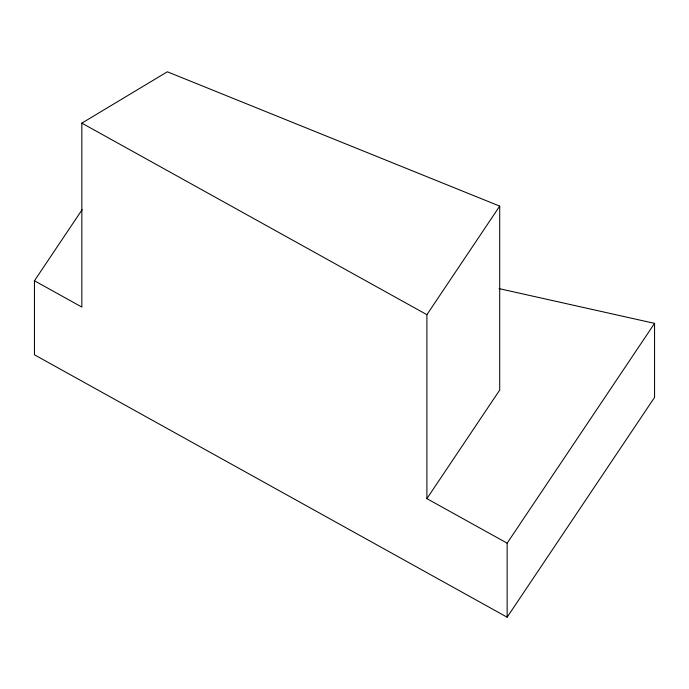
<?xml version="1.0" encoding="UTF-8"?>
<svg xmlns="http://www.w3.org/2000/svg" width="689" height="689" viewBox="0 0 689 689"><rect width="100%" height="100%" fill="white"/><g stroke="black" fill="none" stroke-linecap="round" stroke-linejoin="round"><path stroke-width="1.03" d="M499.077 288.622L654.55 323.374L654.55 397.407L507.138 617.206L34.45 354.792L34.45 280.767L82.103 209.706M507.138 617.206L507.138 543.182L426.896 498.629L426.896 314.684L499.706 206.123L167.341 71.794L81.845 123.133L81.845 307.07L34.45 280.767M426.896 498.629L499.706 390.069L499.706 206.123M507.138 543.182L654.55 323.374M81.845 123.133L426.896 314.684"/></g></svg>
